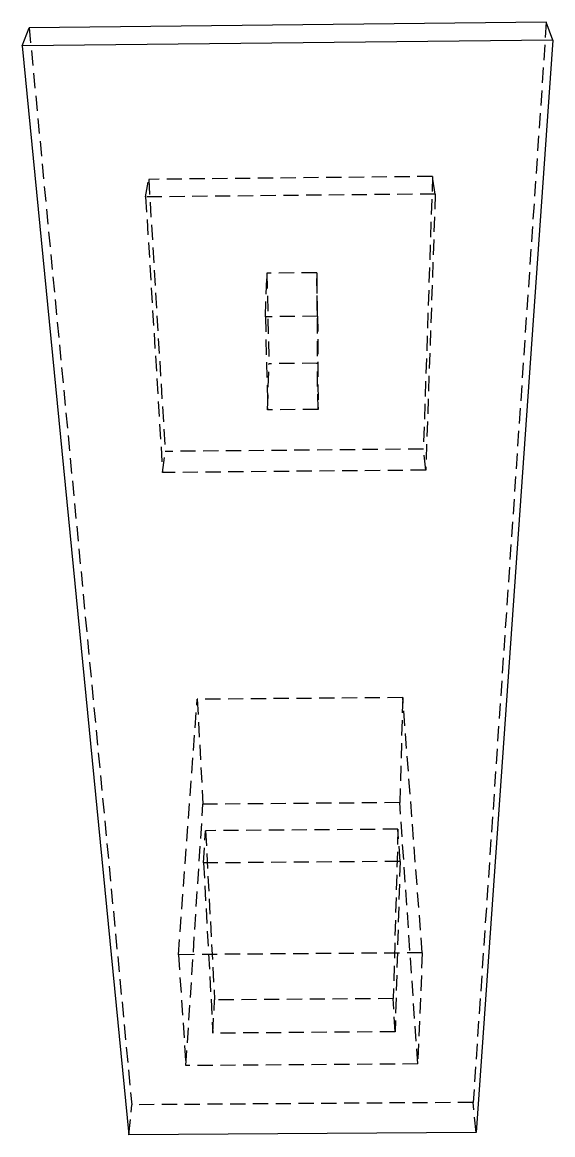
# Model space of a CAD drawing. Header units: millimetres. Extents: x -115 to 106, y -191 to 275.
import ezdxf

# ---------------------------------------------------------------- set-up
doc = ezdxf.new("R2010")
doc.units = ezdxf.units.MM
doc.linetypes.add('HIDDEN', pattern=[9.525, 6.35, -3.175])
doc.layers.add('hidden', color=7, linetype='HIDDEN')
doc.layers.add('visible', color=7, linetype='CONTINUOUS')

msp = doc.modelspace()

# ---------------------------------------------------------------- linework, layer by layer
at = {"layer": 'hidden'}
for p, q in [((-112.5, 272.26), (-69.61, -178.53)), ((103.72, 274.58), (73.12, -177.52)), ((56.13, 210.02), (-62.54, 208.81)), ((56.13, 210.02), (52.31, 95.93)), ((57.29, 202.68), (56.13, 210.02)), ((-63.84, 201.46), (-62.54, 208.81)), ((-62.54, 208.81), (-55.67, 94.93)), ((57.29, 202.68), (-63.84, 201.46)), ((-63.84, 201.46), (-56.72, 86.1)), ((57.29, 202.68), (53.29, 87.12)), ((-13.72, 151.31), (-13.11, 169.54)), ((7.74, 169.74), (-13.11, 169.54)), ((-13.11, 169.54), (-12.28, 131.66)), ((8.1, 151.52), (7.74, 169.74)), ((7.74, 169.74), (7.92, 131.86)), ((8.1, 151.52), (-13.72, 151.31)), ((-13.72, 151.31), (-12.83, 112.33)), ((8.1, 151.52), (8.28, 112.53)), ((-12.83, 112.33), (-12.28, 131.66)), ((7.92, 131.86), (-12.28, 131.66)), ((8.28, 112.53), (7.92, 131.86)), ((8.28, 112.53), (-12.83, 112.33)), ((-56.72, 86.1), (-55.67, 94.93)), ((52.31, 95.93), (-55.67, 94.93)), ((53.29, 87.12), (52.31, 95.93)), ((53.29, 87.12), (-56.72, 86.1)), ((-50.11, -115.69), (-42.22, -8.8)), ((43.68, -8.08), (-42.22, -8.8)), ((-42.22, -8.8), (-39.87, -52.72)), ((43.68, -8.08), (42.43, -52.05)), ((51.85, -114.92), (43.68, -8.08)), ((-46.95, -162.12), (-39.87, -52.72)), ((42.43, -52.05), (-39.87, -52.72)), ((49.97, -161.42), (42.43, -52.05)), ((-39.6, -77.3), (-38.77, -63.81)), ((41.69, -63.17), (-38.77, -63.81)), ((-38.77, -63.81), (-35.01, -134.62)), ((41.69, -63.17), (39.69, -134.06)), ((42.58, -76.66), (41.69, -63.17)), ((42.58, -76.66), (-39.6, -77.3)), ((-39.6, -77.3), (-35.71, -148.54)), ((42.58, -76.66), (40.48, -147.98)), ((51.85, -114.92), (-50.11, -115.69)), ((-50.11, -115.69), (-46.95, -162.12)), ((51.85, -114.92), (49.97, -161.42)), ((-35.71, -148.54), (-35.01, -134.62)), ((39.69, -134.06), (-35.01, -134.62)), ((40.48, -147.98), (39.69, -134.06)), ((40.48, -147.98), (-35.71, -148.54)), ((49.97, -161.42), (-46.95, -162.12)), ((-70.79, -191.06), (-69.61, -178.53)), ((73.12, -177.52), (-69.61, -178.53)), ((74.35, -190.05), (73.12, -177.52))]:
    msp.add_line(p, q, dxfattribs=at)
at = {"layer": 'visible'}
for p, q in [((-115.41, 264.76), (-112.5, 272.26)), ((103.72, 274.58), (-112.5, 272.26)), ((106.4, 267.12), (103.72, 274.58)), ((106.4, 267.12), (-115.41, 264.76)), ((106.4, 267.12), (74.35, -190.05)), ((-115.41, 264.76), (-70.79, -191.06)), ((74.35, -190.05), (-70.79, -191.06))]:
    msp.add_line(p, q, dxfattribs=at)

doc.saveas('drawing.dxf')
